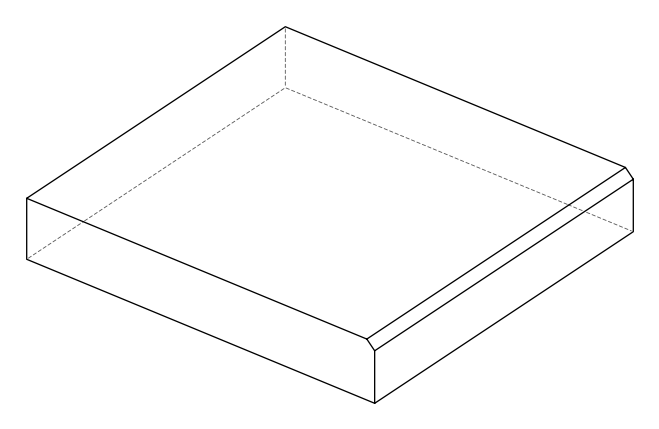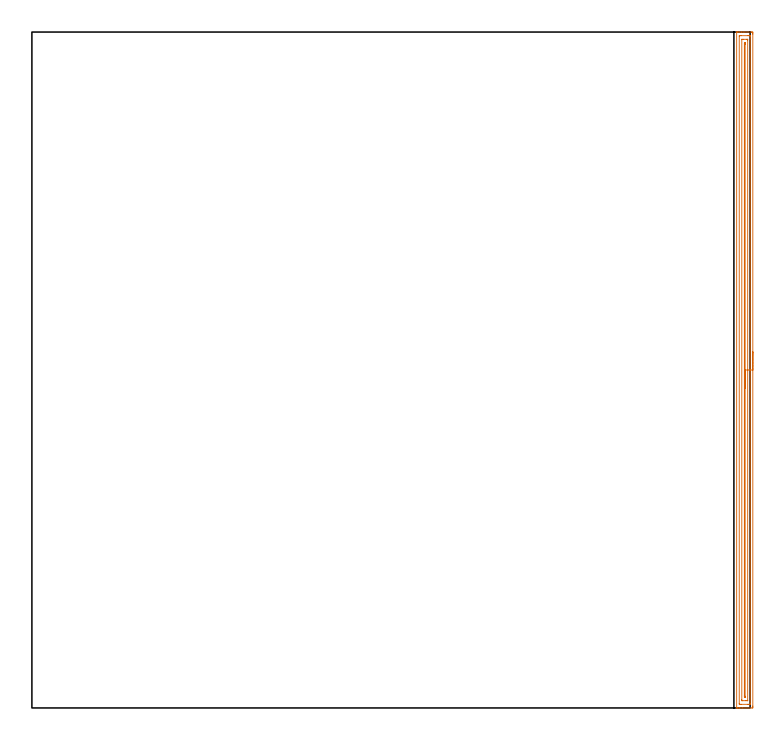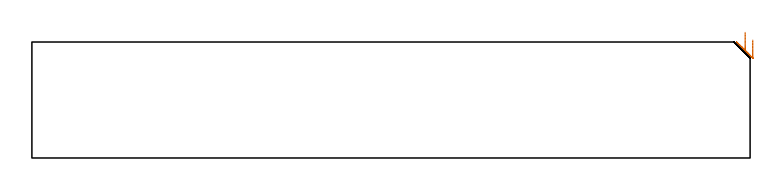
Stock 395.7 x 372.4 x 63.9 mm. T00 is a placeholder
(PLAN: 1 operations, 0 tool changes, 12.1 min)
(1 AREA_MILL | FG_CHAMFER_SURFACE | UGT0205_001 | 12.09 min | 14749 mm3)
(TOOL UGT0205_001 | Chamfer Mill 20 x 3 x 45 deg. | D20 FL50 Z2)
(OP 1 AREA_MILL)
G17 G21 G94 G90
T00 M6
G54
G17 G0 G90 X397.2 Y196.2 S1061 M3
G43 Z73.9 H0
Z65.
G94 G1 Y196.162 Z64.128 F250.
Y196.048 Z63.264
Y195.859 Z62.412
Y195.597 Z61.58
Y195.263 Z60.774
Y194.86 Z60.
Y194.392 Z59.264
Y193.86 Z58.572
Y193.271 Z57.929
Y192.628 Z57.34
Y191.936 Z56.808
Y191.2 Z56.34
Y190.426 Z55.937
Y189.62 Z55.603
Y188.788 Z55.341
Y187.936 Z55.152
Y187.072 Z55.038
Y186.2 Z55.
Y1.044
X397.199 Y0.631 Z55.001
X397.195 Y0.155 Z55.003
X397.192 Y0.009 Z55.006
X396.724 Y0. Z55.473
X391.425 Z60.769
X390.023 Z62.173
X389.659 Z62.536
X388.931 Z63.269
X388.692 Z63.508
X388.313 Y0.007 Z63.878
X388.303 Y0.009 Z63.888
X388.3 Y0.184 Z63.9
Y372.216
X388.303 Y372.393 Z63.888
X388.314 Y372.4 Z63.877
X388.692 Z63.508
X388.931 Z63.268
X389.659 Z62.536
X390.906 Z61.291
X392.308 Z59.887
X396.465 Z55.733
X396.724 Y372.397 Z55.473
X397.192 Y372.391 Z55.006
X397.195 Y372.245 Z55.003
X397.199 Y371.769 Z55.001
X397.2 Y371.287 Z55.
Y186.2
X395.786 Z56.414
X395.785 Y2.42 Z56.415
X395.779 Y2.011 Z56.421
X395.37 Y2.003 Z56.83
X394.958 Y2.001 Z57.242
X394.49 Y2. Z57.71
X390.957 Z61.243
X390.542 Y2.001 Z61.658
X390.071 Y2.003 Z62.129
X389.829 Y2.01 Z62.371
X389.721 Y2.031 Z62.479
X389.715 Y2.363 Z62.485
Y2.42
Y369.98
X389.721 Y370.389 Z62.479
X390.13 Y370.397 Z62.07
X390.542 Y370.399 Z61.658
X391.011 Y370.4 Z61.189
X394.543 Z57.657
X394.958 Y370.399 Z57.242
X395.429 Y370.397 Z56.771
X395.671 Y370.39 Z56.529
X395.779 Y370.369 Z56.421
X395.785 Y370.037 Z56.415
Y369.98
X395.786 Y186.2 Z56.414
X394.372 Z57.828
X394.371 Y4.209 Z57.829
X394.369 Y4.058 Z57.831
X394.367 Y4.022 Z57.833
X394.366 Y4.011 Z57.834
X394.349 Y4.008 Z57.851
X394.279 Y4.002 Z57.921
X394.075 Y4.001 Z58.125
X393.398 Y4. Z58.802
X391.631 Z60.569
X391.425 Y4.001 Z60.775
X391.219 Y4.005 Z60.981
X391.161 Y4.009 Z61.039
X391.135 Y4.012 Z61.065
X391.133 Y4.03 Z61.067
X391.13 Y4.109 Z61.07
X391.129 Y4.209 Z61.071
Y4.509
Y368.191
X391.131 Y368.342 Z61.069
X391.133 Y368.378 Z61.067
X391.134 Y368.389 Z61.066
X391.151 Y368.392 Z61.049
X391.221 Y368.398 Z60.979
X391.425 Y368.399 Z60.775
X392.102 Y368.4 Z60.098
X393.869 Z58.331
X394.075 Y368.399 Z58.125
X394.281 Y368.395 Z57.919
X394.339 Y368.391 Z57.861
X394.365 Y368.388 Z57.835
X394.367 Y368.37 Z57.833
X394.37 Y368.291 Z57.83
X394.371 Y368.191 Z57.829
Y367.891
X394.372 Y186.2 Z57.828
X392.957 Z59.243
Y6.472
X392.956 Y6.236 Z59.244
X392.951 Y6.026 Z59.249
X392.949 Y6.009 Z59.251
X392.941 Y6.006 Z59.259
X392.915 Y6.003 Z59.285
X392.86 Y6.001 Z59.34
X392.75 Y6. Z59.45
X392.64 Y6.001 Z59.56
X392.586 Y6.003 Z59.614
X392.559 Y6.006 Z59.641
X392.551 Y6.009 Z59.649
X392.549 Y6.026 Z59.651
X392.546 Y6.234 Z59.654
X392.543 Y6.654 Z59.657
Y6.892
Y365.928
X392.544 Y366.164 Z59.656
X392.549 Y366.374 Z59.651
X392.551 Y366.391 Z59.649
X392.559 Y366.394 Z59.641
X392.586 Y366.397 Z59.614
X392.64 Y366.399 Z59.56
X392.75 Y366.4 Z59.45
X392.86 Y366.399 Z59.34
X392.915 Y366.397 Z59.285
X392.941 Y366.394 Z59.259
X392.949 Y366.391 Z59.251
X392.951 Y366.374 Z59.249
X392.954 Y366.166 Z59.246
X392.957 Y365.746 Z59.243
Y365.508
Y186.2
Y185.328 Z59.281
Y184.464 Z59.395
Y183.612 Z59.583
Y182.78 Z59.846
Y181.974 Z60.18
Y181.2 Z60.582
Y180.464 Z61.051
Y179.772 Z61.582
Y179.129 Z62.172
Y178.54 Z62.815
Y178.008 Z63.507
Y177.54 Z64.243
Y177.137 Z65.017
Y176.803 Z65.822
Y176.541 Z66.654
Y176.352 Z67.506
Y176.238 Z68.371
Y176.2 Z69.243
G0 Z73.9
M5
M2
